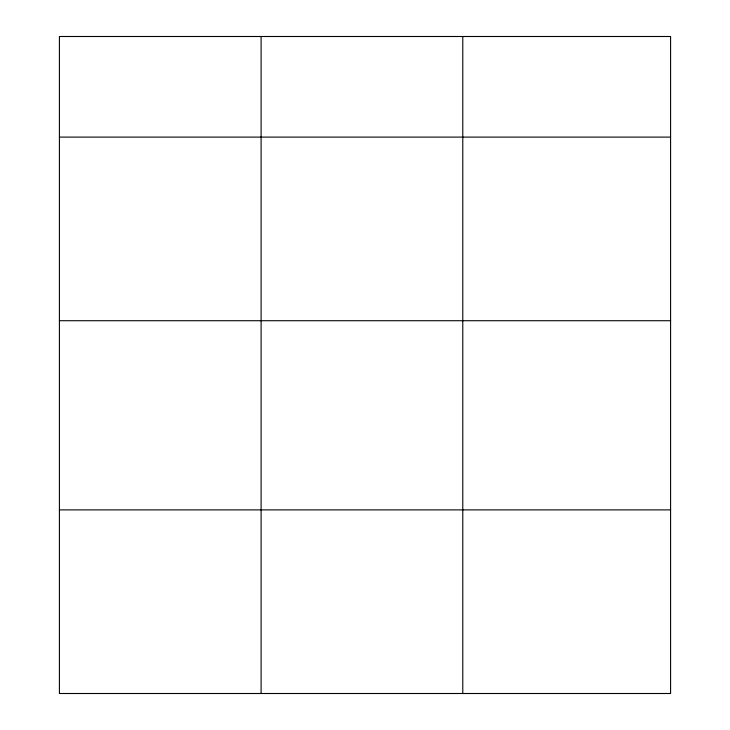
<?xml version="1.0" encoding="UTF-8"?>
<svg xmlns="http://www.w3.org/2000/svg" width="730" height="730" viewBox="0 0 730 730"><rect width="100%" height="100%" fill="white"/><g stroke="black" fill="none" stroke-linecap="round" stroke-linejoin="round"><path stroke-width="1.09" d="M670.587 320.716L670.587 36.5L59.413 36.5L59.413 693.5L670.587 693.5L670.587 320.716L59.413 320.716M59.413 137.103L670.587 137.103M59.413 509.887L670.587 509.887M462.784 36.5L462.784 693.5M261.103 36.5L261.103 693.5"/></g></svg>
